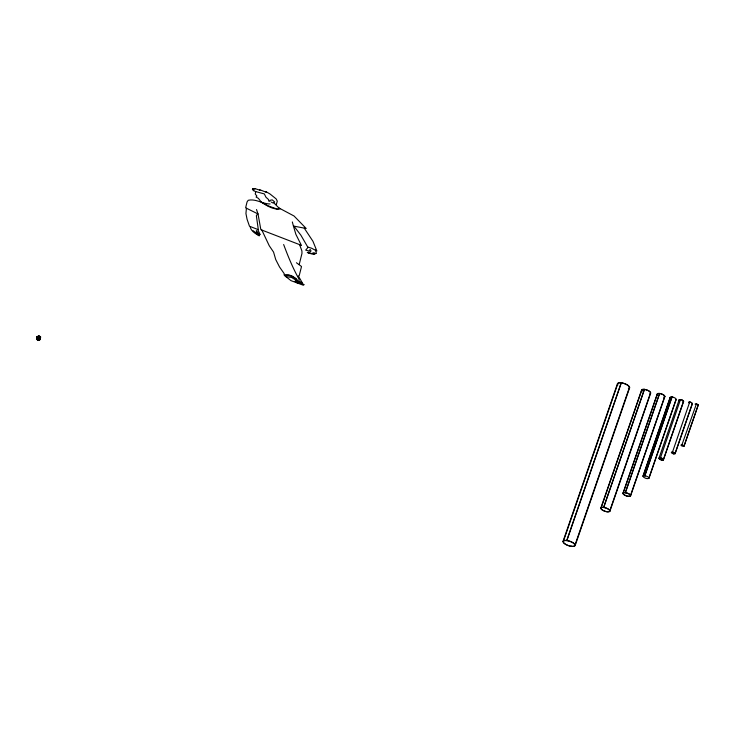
<?xml version="1.0" encoding="UTF-8"?>
<svg xmlns="http://www.w3.org/2000/svg" width="735" height="735" viewBox="0 0 735 735"><rect width="100%" height="100%" fill="white"/><g stroke="black" fill="none" stroke-linecap="round" stroke-linejoin="round"><path stroke-width="1.1" d="M37.981 337.484L36.943 336.731L37.154 337.585M37.852 337.613L37.329 337.19L37.935 337.273M37.981 337.025L37.366 337.273L37.917 337.475M37.972 337.448L37.623 336.952M36.75 337.53C37.32 335.72 36.438 338.063 37.274 337.585L37.623 337.108M37.163 337.246L37.807 337.512M37.862 337.42L37.255 336.85M36.759 337.154L37.761 337.291M37.448 337.264L37.448 336.74L36.897 337.227M270.103 203.972C262.625 204.027 255.955 198.524 248.219 200.287L247.07 201.904L245.628 207.794L246.418 208.207L245.94 213.536L247.079 219.287L249.496 226.242L258.325 229.678L256.359 215.722L257.636 213.802M250.506 226.619L250.304 227.611C251.664 231.451 255.541 233.803 258.968 235.613M299.228 264.471L301.966 253.419L301.92 250.966L299.595 244.636L260.851 229.678L258.013 213.958L256.506 209.539M261.807 229.991L269.258 245.756L273.558 252.087L275.735 259.574L279.511 266.943L284.234 273.696L284.087 275.019L288.69 274.789L292.613 276.231L296.738 279.153L296.894 281.082L294.992 281.22L298.483 282.837L296.233 281.101M36.879 337.494L36.934 337.043M37.421 336.795L37.31 337.567M38.909 339.864L37.264 339.405L37.108 338.614L39.718 339.239L37.264 339.68L37.476 338.449M37.016 339.101L37.219 338.541M38.468 336.198L37.356 338.422L38.128 338.909M38.964 338.394L37.999 338.164L38.551 336.097L37.439 338.67L39.874 339.781L37.108 339.524L39.267 340.388M37.366 339.809L37.889 338.32L37.384 338.357L37.889 338.909M37.531 339.947C38.321 337.374 36.787 340.241 38.486 339.919M37.31 339.34L38.689 336.143A1.341 0.487 19 0 0 38.101 336.281L38.698 337.034M38.064 339.79L37.209 338.927M38.018 338.33L38.523 338.403L37.751 339.138M38.633 338.284L37.963 340.222M38.532 340.342L38.891 338.504M38.79 340.378L39.139 338.624M39.635 339.322L39.001 340.378L40.609 337.154A1.341 0.487 19 0 0 39.662 336.382L37.687 340.094M39.708 339.634L40.37 336.86M39.589 339.983L39.662 339.138L39.166 340.342M39.938 339.579L39.901 339.46M563.038 541.327L617.492 383.606M563.35 541.438L617.804 383.716M566.722 540.473L568.302 540.767A6.422 2.343 19 0 1 575.073 545.728A6.422 2.343 19 0 1 565.821 544.543A6.422 2.343 19 0 1 565.371 540.39L566.722 540.473L621.176 382.751L622.747 383.036A6.422 2.343 19 0 1 628.848 386.04A6.422 2.343 19 0 1 628.407 388.64M566.878 540.629L621.332 382.907M574.853 545.434L629.307 387.712M575.165 545.545L629.619 387.814M600.844 508.023L641.6 389.973M601.074 508.105L641.83 390.055M603.6 507.38L604.776 507.6A4.805 1.755 19 0 1 609.848 511.312A4.805 1.755 19 0 1 602.93 510.421A4.805 1.755 19 0 1 602.59 507.315L603.6 507.38L644.356 389.339L645.532 389.55A4.805 1.755 19 0 1 650.365 393.501M603.72 507.499L644.466 389.449M609.683 511.091L650.438 393.05M609.921 511.174L650.677 393.124M622.977 493.176L657.228 393.988M623.17 493.249L657.421 394.052M625.292 492.643L626.284 492.827A4.033 1.47 19 0 1 630.547 495.941A4.033 1.47 19 0 1 624.732 495.197A4.033 1.47 19 0 1 624.447 492.588L625.292 492.643L659.543 393.445L660.535 393.629A4.033 1.47 19 0 1 664.366 395.513A4.033 1.47 19 0 1 664.091 397.148M625.393 492.735L659.644 393.537M630.409 495.757L664.661 396.56M630.602 495.831L664.853 396.634M642.95 476.124L670.136 397.387M643.107 476.17L670.292 397.442M644.117 475.646L644.788 475.692L671.974 396.964L672.755 397.111M676.035 399.436L648.849 478.163A3.041 1.112 19 0 1 644.218 477.575A3.041 1.112 19 0 1 644.871 475.766L672.047 397.038M649.005 478.219L676.182 399.491M658.983 458.208L679.122 399.886M660.407 457.942L680.481 399.574L681.06 399.675A2.37 0.864 19 0 1 683.32 400.786A2.37 0.864 19 0 1 683.155 401.751M663.356 459.724L683.486 401.402M663.466 459.761L683.605 401.448M692.315 403.552L675.015 453.642A1.939 0.707 19 0 1 672.066 453.265A1.939 0.707 19 0 1 672.479 452.117L689.733 401.971L690.229 402.063M675.116 453.679L692.407 403.579M698.167 405.04L683.991 446.099A1.589 0.579 19 0 1 681.575 445.796A1.589 0.579 19 0 1 681.915 444.85L696.458 403.818M684.074 446.127L698.25 405.068M36.98 338.982L37.724 338.357M39.313 338.872L39.295 339.386L39.01 338.945M39.718 339.349L39.644 338.743M298.906 281.22L303.923 284.702L303.169 285.171L290.996 280.651L285.217 276.094L285.63 275.239C290.582 275.101 295.755 277.591 298.337 281.9L298.805 282.451L299.081 279.208C292.778 267.999 288.111 256.497 283.646 244.535M37.687 338.945L37.577 339.818L39.277 340.14M38.266 340.186L39.304 339.432A1.341 0.487 19 0 0 39.497 338.807A1.341 0.487 19 0 0 37.494 338.32A1.341 0.487 19 0 0 38.266 339.304L38.578 339.8M40.609 337.154L40.563 337.273A1.341 0.487 19 0 1 39.966 337.411M37.742 339.57L37.577 339.359A1.268 0.469 18.1 0 1 38.192 338.697A1.268 0.469 18.1 0 1 39.644 339.717A1.259 0.459 19 0 1 37.944 339.689L37.88 339.12L39.35 338.936M39.525 339.304L39.359 338.752M271.344 202.134L272.942 202.979L274.651 201.941L272.189 199.856L269.901 200.361L270.076 201.307L268.753 201.087L268.486 199.516L265.951 197.21L264.343 193.921L255.752 191.605L255.238 194.031L256.873 196.043L256.083 197.063L258.408 198.34L261.136 201.886M37.623 339.193L39.166 339.919L39.424 339.065M38.955 339.91L37.568 339.671L38.055 339.496A1.259 0.459 19 0 0 38.633 339.708M37.384 339.147L37.117 339.285A1.268 0.459 20 0 0 38.79 340.305L38.45 340.029M308.195 247.217L305.687 250.111L308.93 251.03L310.17 249.505L311.024 250.929L309.968 252.087L307.285 252.555L311.502 253.538L314.277 252.629M39.111 338.899C37.54 337.31 38.468 339.836 37.264 339.8M40.103 337.181L40.067 336.694M38.826 339.202L39.313 339.193M260.861 201.803C266.438 205.478 273.007 209.852 279.989 209.006L273.714 202.777M285.713 276.562L291.51 277.417L296.986 280.788M39.157 339.533L39.267 339.928M40.186 337.236L39.947 337.246A1.341 0.487 19 0 0 40.407 336.685A1.341 0.487 19 0 0 38.551 336.033A1.341 0.487 19 0 0 38.468 336.768L38.248 336.465M39.451 339.368L38.486 339.212L39.056 339.79M37.843 339.23L38.9 339.441L37.807 339.331A1.259 0.459 19 0 1 37.623 338.605A1.259 0.459 19 0 1 39.396 339.138A1.259 0.459 19 0 1 39.212 339.79M275.744 204.275L276.406 204.302L277.279 201.142L276.121 198.873L269.975 193.957L265.712 191.486L266.355 192.294L259.685 189.703L259.997 190.255L254.733 188.518L254.852 189.125L252.583 188.72L253.244 189.088L252.362 189.373L253.851 190.181L253.116 190.521L255.752 191.605M621.176 382.751L619.825 382.669A6.422 2.343 19 0 0 617.905 384.993M644.356 389.339L643.346 389.274A4.805 1.755 19 0 0 641.903 391.011M659.543 393.445L658.698 393.39A4.033 1.47 19 0 0 657.485 394.851M671.303 396.918L671.974 396.964M680.481 399.574L679.985 399.537A2.37 0.864 19 0 0 679.563 400.694M689.026 402.936A1.939 0.707 19 0 1 689.237 401.999L689.733 401.971M681.529 444.785L682.282 444.886M672.01 452.043L672.938 452.163M38.293 339.046L39.13 339.221M39.368 336.207L39.065 336.29M38.202 338.697L39.047 338.844M38.091 339.019L38.937 339.166M644.788 475.692L645.578 475.839M673.435 453.817L673.894 453.899M646.359 478.439L647.094 478.568M313.523 254.237L315.848 253.419M297.023 282.837L298.245 283.085M38.597 336.86L38.082 336.345L38.358 336.74M39.001 336.189L39.598 336.455M38.293 338.366L39.185 338.771M38.413 338.725L38.9 339.267M277.922 209.346L267.834 205.736L261.531 202.327M298.327 282.562L303.923 284.702M292.328 221.942L293.421 226.049L306.192 228.475L294.037 215.998L278.638 207.812M258.013 213.958L246.418 208.207M304.262 228.162L312.972 241.319L316.868 251.002L311.475 248.173L307.763 247.089L300.9 235.218L294.018 226.279M299.595 244.636L301.488 245.545L295.902 234.391L293.421 226.049M300.698 281.974L302.25 282.727L298.327 275.956L299.182 275.735L301.525 266.502L296.416 262.744M37.944 339.689L37.678 339.542A1.259 0.459 19 0 1 37.889 338.798A1.259 0.459 19 0 1 39.626 339.735A1.268 0.469 18.1 0 1 37.595 339.34M308.553 253.088L313.34 254.301L316.353 253.235L315.425 250.056M257.627 229.403L260.208 234.64L258.839 234.097L256.423 230.615L256.35 232.37L259.28 235.834L253.18 230.707M285.07 275.267L285.217 276.094M679.379 400.41A2.251 0.818 19 0 1 681.639 399.895A2.251 0.818 19 0 1 683.063 401.696M618.19 383.238A6.091 2.223 19 0 1 625.77 384.212A6.091 2.223 19 0 1 628.912 388.181M657.421 394.438A3.831 1.396 19 0 1 661.978 394.171A3.831 1.396 19 0 1 663.935 397.056M642.124 391.038A4.557 1.663 19 0 1 646.129 389.807A4.557 1.663 19 0 1 650.144 393.4M670.338 398.085A3.206 1.167 19 0 1 673.159 397.212A3.206 1.167 19 0 1 675.979 399.739M644.871 475.766A3.041 1.112 19 0 1 648.849 478.163M695.475 404.535A1.589 0.579 19 0 1 695.65 403.772A1.589 0.579 19 0 1 697.69 404.369A1.589 0.579 19 0 1 697.873 405.242M681.915 444.85A1.589 0.579 19 0 1 683.991 446.099M689.237 401.999A1.939 0.707 19 0 1 691.727 402.734A1.939 0.707 19 0 1 691.947 403.8M672.479 452.117A1.939 0.707 19 0 1 675.015 453.642M660.342 457.887L659.846 457.859A2.37 0.864 19 0 0 660.012 459.393A2.37 0.864 19 0 0 663.439 459.834A2.37 0.864 19 0 0 660.93 457.997L660.342 457.887M662.051 460.018L661.509 459.917A2.251 0.818 19 0 1 659.249 458.732L659.102 458.475A2.251 0.818 19 0 1 660.765 458.006A2.251 0.818 19 0 1 663.273 459.329A2.251 0.818 19 0 1 662.051 460.018M628.195 496.272L627.267 496.097A3.831 1.396 19 0 1 623.418 494.076L623.179 493.635A3.831 1.396 19 0 1 626 492.836A3.831 1.396 19 0 1 630.272 495.087A3.831 1.396 19 0 1 628.195 496.272M607.046 511.698L605.952 511.496A4.557 1.663 19 0 1 601.368 509.079L601.074 508.556A4.557 1.663 19 0 1 604.436 507.619A4.557 1.663 19 0 1 609.517 510.292A4.557 1.663 19 0 1 607.046 511.698M571.325 546.243L569.864 545.967A6.091 2.223 19 0 1 563.745 542.752L563.35 542.044A6.091 2.223 19 0 1 567.843 540.785A6.091 2.223 19 0 1 574.632 544.359A6.091 2.223 19 0 1 571.325 546.243"/></g></svg>
